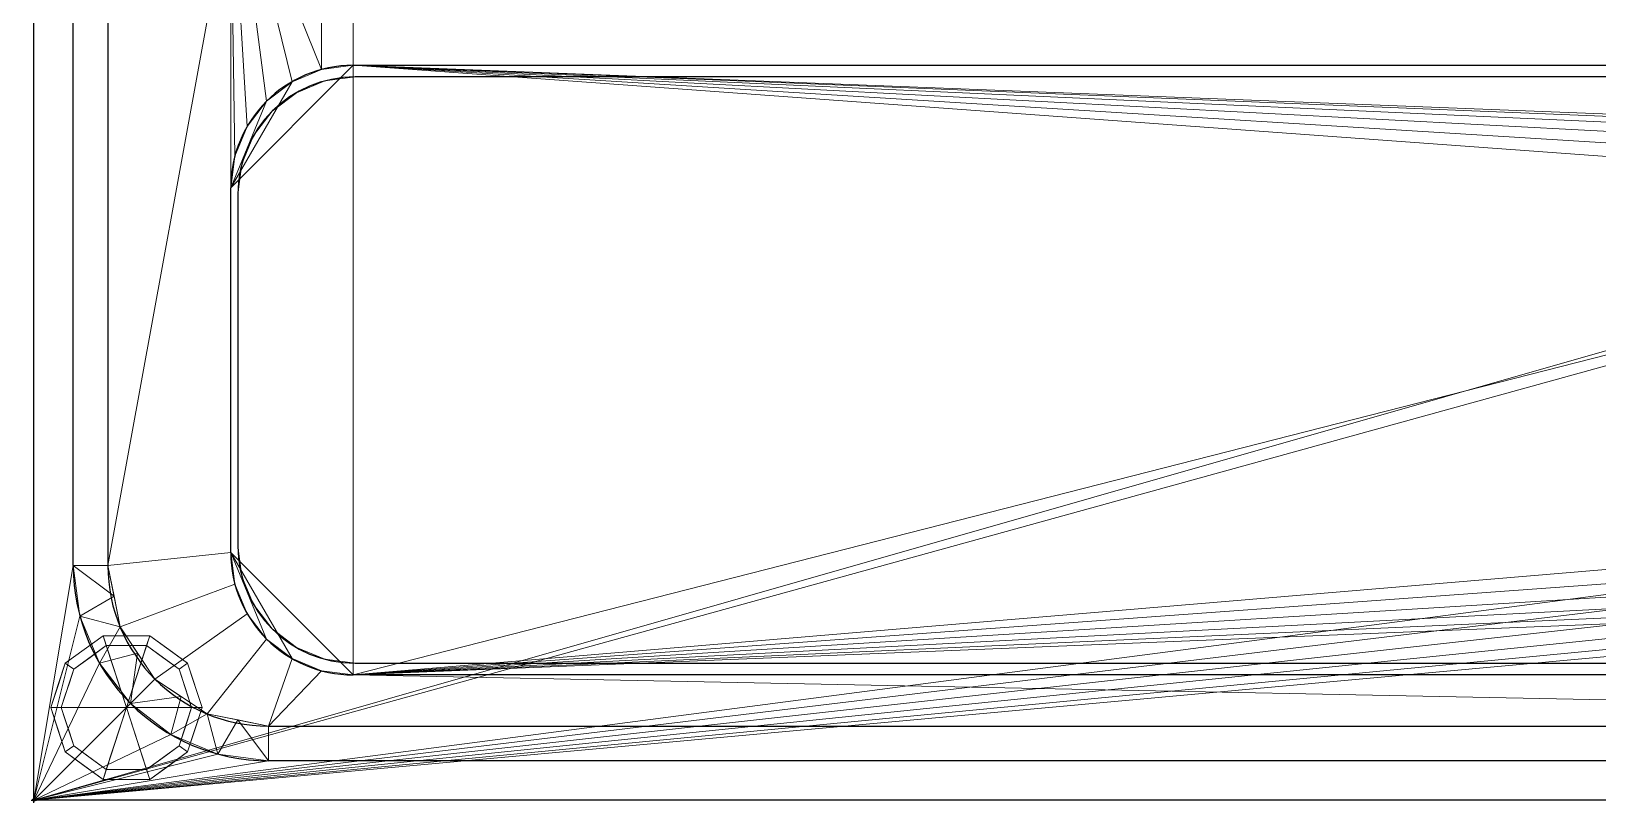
# Model space of a CAD drawing. Header units: millimetres. Extents: x -1 to 1201, y -701 to 1.
# Drawn here: x -1 to 600, y -701 to -405 of the extents above; entities that cross this region are included whole.
import ezdxf

# ---------------------------------------------------------------- set-up
doc = ezdxf.new("R2010")
doc.units = ezdxf.units.MM
doc.header["$PDMODE"] = 34
for name, color, linetype in [('IQ_200_2D', 1, 'Continuous'), ('IQ_200_3D', 1, 'Continuous'), ('IQ_204_2D', 7, 'Continuous'), ('IQ_INS_3D', 3, 'Continuous'), ('IQ_WHITE_3D', 7, 'Continuous')]:
    doc.layers.add(name, color=color, linetype=linetype)

msp = doc.modelspace()

# ---------------------------------------------------------------- linework, layer by layer
at = {"layer": 'IQ_200_2D', "linetype": 'Continuous'}
for p, q in [((0, -700), (0, 0)), ((1200, -700), (0, -700))]:
    msp.add_line(p, q, dxfattribs=at)
at = {"layer": 'IQ_200_3D', "lineweight": 18}
for points, invisible_edges in [([(78.25, -467.5, 870), (123.25, -422.5, 870), (78.25, -602.5, 870)], 3), ([(123.25, -422.5, 870), (806.25, -647.5, 870), (123.25, -647.5, 870), (78.25, -602.5, 870)], 13), ([(806.25, -647.5, 870), (123.25, -422.5, 870), (806.25, -422.5, 870), (808.25, -424.5, 870)], 13), ([(100.75, -641.47, 870), (84.28, -625, 870), (79.78, -614.15, 870), (78.25, -602.5, 870)], 9), ([(123.25, -647.5, 870), (111.6, -645.97, 870), (100.75, -641.47, 870), (78.25, -602.5, 870)], 12)]:
    msp.add_3dface(points, dxfattribs=dict(at, invisible_edges=invisible_edges))
at = {"layer": 'IQ_204_2D'}
for p, q in [((15.11, -610), (15.11, -110)), ((28.39, -110), (28.39, -610)), ((122.5, -418.03), (1077.5, -418.03)), ((806.25, -422.5), (123.25, -422.5)), ((75.53, -605), (75.53, -465)), ((78.25, -467.5), (78.25, -602.5)), ((123.25, -647.5), (806.25, -647.5)), ((1077.5, -651.97), (122.5, -651.97)), ((90, -671.61), (1110, -671.61)), ((1110, -684.89), (90, -684.89))]:
    msp.add_line(p, q, dxfattribs=at)
for centre, radius, start, end in [((122.5, -465), 46.97, 90, 180), ((123.25, -467.5), 45, 90, 180), ((122.5, -605), 46.97, 180, 270), ((123.25, -602.5), 45, 180, 270), ((90, -610), 74.89, 180, 270), ((90, -610), 61.61, 180, 270)]:
    msp.add_arc(centre, radius, start, end, dxfattribs=at)
at = {"layer": 'IQ_INS_3D'}
msp.add_point((0, -700), dxfattribs=at)
at = {"layer": 'IQ_WHITE_3D', "lineweight": 18}
for points, invisible_edges in [([(123.25, -647.5, 895), (806.25, -647.5, 895), (123.25, -422.5, 895), (78.25, -602.5, 895)], 14), ([(123.25, -422.5, 895), (84.28, -445, 895), (79.78, -455.85, 895), (78.25, -467.5, 895)], 9), ([(78.25, -602.5, 895), (123.25, -422.5, 895), (78.25, -467.5, 895)], 3), ([(78.25, -467.5, 870), (100.75, -428.53, 870), (111.6, -424.03, 870), (123.25, -422.5, 870)], 9), ([(84.28, -445, 895), (123.25, -422.5, 895), (111.6, -424.03, 895)], 13), ([(84.28, -445, 895), (111.6, -424.03, 895), (100.75, -428.53, 895), (91.43, -435.68, 895)], 1), ([(111.6, -424.03, 870), (100.75, -428.53, 870), (100.75, -428.53, 895), (111.6, -424.03, 895)], 10), ([(123.25, -422.5, 870), (111.6, -424.03, 870), (111.6, -424.03, 895), (123.25, -422.5, 895)], 2), ([(806.25, -422.5, 895), (123.25, -422.5, 895), (806.25, -647.5, 895)], 14), ([(84.28, -445, 870), (91.43, -435.68, 870), (100.75, -428.53, 870), (78.25, -467.5, 870)], 12), ([(91.43, -435.68, 895), (100.75, -428.53, 895), (100.75, -428.53, 870), (91.43, -435.68, 870)], 10), ([(91.43, -435.68, 870), (84.28, -445, 870), (84.28, -445, 895), (91.43, -435.68, 895)], 10), ([(78.25, -467.5, 870), (79.78, -455.85, 870), (84.28, -445, 870)], 12), ([(84.28, -445, 870), (79.78, -455.85, 870), (79.78, -455.85, 895), (84.28, -445, 895)], 10), ([(78.25, -467.5, 895), (79.78, -455.85, 895), (79.78, -455.85, 870), (78.25, -467.5, 870)], 2), ([(78.25, -602.5, 895), (100.75, -641.47, 895), (111.6, -645.97, 895), (123.25, -647.5, 895)], 9), ([(100.75, -641.47, 895), (78.25, -602.5, 895), (79.78, -614.15, 895)], 13), ([(78.25, -602.5, 870), (79.78, -614.15, 870), (79.78, -614.15, 895), (78.25, -602.5, 895)], 2), ([(84.28, -625, 895), (91.43, -634.32, 895), (100.75, -641.47, 895), (79.78, -614.15, 895)], 4), ([(79.78, -614.15, 870), (84.28, -625, 870), (84.28, -625, 895), (79.78, -614.15, 895)], 10), ([(91.43, -634.32, 870), (84.28, -625, 870), (100.75, -641.47, 870)], 2), ([(91.43, -634.32, 895), (84.28, -625, 895), (84.28, -625, 870), (91.43, -634.32, 870)], 10), ([(91.43, -634.32, 870), (100.75, -641.47, 870), (100.75, -641.47, 895), (91.43, -634.32, 895)], 10), ([(100.75, -641.47, 870), (111.6, -645.97, 870), (111.6, -645.97, 895), (100.75, -641.47, 895)], 10), ([(123.25, -647.5, 895), (111.6, -645.97, 895), (111.6, -645.97, 870), (123.25, -647.5, 870)], 2)]:
    msp.add_3dface(points, dxfattribs=dict(at, invisible_edges=invisible_edges))
for points in [[(806.25, -422.5, 895), (806.25, -422.5, 870), (123.25, -422.5, 870), (123.25, -422.5, 895)], [(78.25, -467.5, 895), (78.25, -467.5, 870), (78.25, -602.5, 870), (78.25, -602.5, 895)], [(123.25, -647.5, 895), (123.25, -647.5, 870), (806.25, -647.5, 870), (806.25, -647.5, 895)]]:
    msp.add_3dface(points, dxfattribs=at)

# ---------------------------------------------------------------- meshes
at = {"layer": 'IQ_200_3D', "lineweight": 18}
mesh = msp.add_polyface(dxfattribs=at)
corners = [(1200, 0, 850), (1200, -700, 850), (0, -700, 850), (0, 0, 850), (810.5, -594, 850), (811.56, -602.02, 850), (814.65, -609.5, 850), (819.58, -615.92, 850), (826, -620.85, 850), (833.48, -623.94, 850), (841.5, -625, 850), (1059.5, -625, 850), (1067.52, -623.94, 850), (1075, -620.85, 850), (1081.42, -615.92, 850), (1086.35, -609.5, 850), (1089.44, -602.02, 850), (1090.5, -594, 850), (1090.5, -476, 850), (1089.44, -467.98, 850), (1086.35, -460.5, 850), (1081.42, -454.08, 850), (1075, -449.15, 850), (1067.52, -446.06, 850), (1059.5, -445, 850), (841.5, -445, 850), (833.48, -446.06, 850), (826, -449.15, 850), (819.58, -454.08, 850), (814.65, -460.5, 850), (811.56, -467.98, 850), (810.5, -476, 850)]
mesh.append_faces([[corners[k] for k in face] for face in [(29, 3, 28), (6, 2, 5), (4, 2, 31), (23, 0, 22), (13, 1, 12), (15, 1, 14), (11, 1, 10)]], dxfattribs={"vtx0": -1, "vtx1": -1})
mesh.append_faces([[corners[k] for k in face] for face in [(3, 29, 30, 2), (2, 30, 31), (0, 25, 26), (2, 6, 7), (2, 9, 10, 1), (0, 20, 21), (1, 18, 19), (1, 15, 16)]], dxfattribs={"vtx0": -1, "vtx2": -1})
mesh.append_faces([[corners[k] for k in face] for face in [(27, 28, 3), (4, 5, 2), (7, 8, 2), (8, 9, 2), (23, 24, 0), (21, 22, 0), (24, 25, 0), (13, 14, 1), (11, 12, 1), (16, 17, 1), (17, 18, 1)]], dxfattribs={"vtx1": -1, "vtx2": -1})
mesh.append_faces([[corners[k] for k in face] for face in [(26, 27, 3, 0), (19, 20, 0, 1)]], dxfattribs={"vtx1": -1, "vtx3": -1})
mesh = msp.add_polyface(dxfattribs=at)
corners = [(0, -13, 1000), (0, 0, 1000), (0, 0, 850), (0, -700, 850), (0, -700, 900), (0, -23, 900), (0, -20.41, 900.34), (0, -18, 901.34), (0, -15.93, 902.93), (0, -14.34, 905), (0, -13.34, 907.41), (0, -13, 910)]
mesh.append_faces([[corners[k] for k in face] for face in [(6, 2, 5), (11, 2, 10)]], dxfattribs={"vtx0": -1, "vtx1": -1})
mesh.append_faces([[corners[k] for k in face] for face in [(2, 6, 7), (2, 7, 8)]], dxfattribs={"vtx0": -1, "vtx2": -1})
mesh.append_faces([[corners[k] for k in face] for face in [(9, 10, 2), (8, 9, 2)]], dxfattribs={"vtx1": -1, "vtx2": -1})
mesh.append_faces([[corners[k] for k in face] for face in [(3, 4, 5, 2)]], dxfattribs={"vtx2": -1})
mesh.append_faces([[corners[k] for k in face] for face in [(11, 0, 1, 2)]], dxfattribs={"vtx3": -1})
mesh = msp.add_polyface(dxfattribs=at)
corners = [(1200, -700, 900), (1200, -23, 900), (0, -23, 900), (0, -700, 900), (90, -35.11, 900), (1110, -35.11, 900), (1129.38, -37.66, 900), (1147.44, -45.15, 900), (1162.95, -57.05, 900), (1174.85, -72.56, 900), (1182.34, -90.62, 900), (1184.89, -110, 900), (1184.89, -610, 900), (1182.34, -629.38, 900), (1174.85, -647.44, 900), (1162.95, -662.95, 900), (1147.44, -674.85, 900), (1129.38, -682.34, 900), (1110, -684.89, 900), (90, -684.89, 900), (70.62, -682.34, 900), (52.56, -674.85, 900), (37.05, -662.95, 900), (25.15, -647.44, 900), (17.66, -629.38, 900), (15.11, -610, 900), (15.11, -110, 900), (17.66, -90.62, 900), (25.15, -72.56, 900), (37.05, -57.05, 900), (52.56, -45.15, 900), (70.62, -37.66, 900)]
mesh.append_faces([[corners[k] for k in face] for face in [(9, 1, 8), (14, 0, 13), (31, 2, 30), (28, 2, 27), (21, 3, 20), (23, 3, 22)]], dxfattribs={"vtx0": -1, "vtx1": -1})
mesh.append_faces([[corners[k] for k in face] for face in [(1, 9, 10), (1, 11, 12, 0), (0, 14, 15), (0, 18, 19, 3), (2, 28, 29), (3, 23, 24)]], dxfattribs={"vtx0": -1, "vtx2": -1})
mesh.append_faces([[corners[k] for k in face] for face in [(10, 11, 1), (5, 6, 1), (7, 8, 1), (6, 7, 1), (12, 13, 0), (15, 16, 0), (17, 18, 0), (16, 17, 0), (31, 4, 2), (29, 30, 2), (26, 27, 2), (21, 22, 3), (19, 20, 3), (24, 25, 3)]], dxfattribs={"vtx1": -1, "vtx2": -1})
mesh.append_faces([[corners[k] for k in face] for face in [(4, 5, 1, 2), (25, 26, 2, 3)]], dxfattribs={"vtx1": -1, "vtx3": -1})
mesh = msp.add_polyface(dxfattribs=at)
corners = [(1110, -48.39, 890), (90, -48.39, 890), (66.42, -53.08, 890), (46.44, -66.44, 890), (33.08, -86.42, 890), (28.39, -110, 890), (28.39, -610, 890), (33.08, -633.58, 890), (46.44, -653.56, 890), (66.42, -666.92, 890), (90, -671.61, 890), (1110, -671.61, 890), (1133.58, -666.92, 890), (1153.56, -653.56, 890), (1166.92, -633.58, 890), (1171.61, -610, 890), (1171.61, -110, 890), (1166.92, -86.42, 890), (1153.56, -66.44, 890), (1133.58, -53.08, 890), (122.5, -418.03, 890), (1077.5, -418.03, 890), (1089.66, -419.63, 890), (1100.98, -424.33, 890), (1110.71, -431.79, 890), (1118.17, -441.52, 890), (1122.87, -452.84, 890), (1124.47, -465, 890), (1124.47, -605, 890), (1122.87, -617.16, 890), (1118.17, -628.48, 890), (1110.71, -638.21, 890), (1100.98, -645.67, 890), (1089.66, -650.37, 890), (1077.5, -651.97, 890), (122.5, -651.97, 890), (110.34, -650.37, 890), (99.02, -645.67, 890), (89.29, -638.21, 890), (81.83, -628.48, 890), (77.13, -617.16, 890), (75.53, -605, 890), (75.53, -465, 890), (77.13, -452.84, 890), (81.83, -441.52, 890), (89.29, -431.79, 890), (99.02, -424.33, 890), (110.34, -419.63, 890), (122.5, -68.03, 890), (1077.5, -68.03, 890), (1089.66, -69.63, 890), (1100.98, -74.33, 890), (1110.71, -81.79, 890), (1118.17, -91.52, 890), (1122.87, -102.84, 890), (1124.47, -115, 890), (1124.47, -351, 890), (1122.87, -363.16, 890), (1118.17, -374.48, 890), (1110.71, -384.21, 890), (1100.98, -391.67, 890), (1089.66, -396.37, 890), (1077.5, -397.97, 890), (122.5, -397.97, 890), (110.34, -396.37, 890), (99.02, -391.67, 890), (89.29, -384.21, 890), (81.83, -374.48, 890), (77.13, -363.16, 890), (75.53, -351, 890), (75.53, -115, 890), (77.13, -102.84, 890), (81.83, -91.52, 890), (89.29, -81.79, 890), (99.02, -74.33, 890), (110.34, -69.63, 890)]
mesh.append_faces([[corners[k] for k in face] for face in [(65, 47, 64), (75, 1, 74), (71, 5, 70), (73, 2, 72)]], dxfattribs={"vtx0": -1, "vtx1": -1})
mesh.append_faces([[corners[k] for k in face] for face in [(15, 28, 29, 14), (11, 32, 33), (16, 55, 56, 15), (54, 17, 18, 53), (53, 18, 19, 52), (52, 19, 0, 51), (0, 50, 51), (10, 37, 38, 9), (64, 47, 20, 63), (8, 39, 40, 7), (39, 8, 9, 38), (69, 42, 43), (3, 71, 72, 2)]], dxfattribs={"vtx0": -1, "vtx2": -1})
mesh.append_faces([[corners[k] for k in face] for face in [(6, 41, 42, 69)]], dxfattribs={"vtx0": -1, "vtx2": -1, "vtx3": -1})
mesh.append_faces([[corners[k] for k in face] for face in [(11, 33, 34, 35), (1, 75, 48, 49), (71, 3, 4, 5)]], dxfattribs={"vtx0": -1, "vtx3": -1})
mesh.append_faces([[corners[k] for k in face] for face in [(36, 37, 10)]], dxfattribs={"vtx1": -1, "vtx2": -1})
mesh.append_faces([[corners[k] for k in face] for face in [(27, 28, 15, 56)]], dxfattribs={"vtx1": -1, "vtx2": -1, "vtx3": -1})
mesh.append_faces([[corners[k] for k in face] for face in [(13, 14, 29, 30), (12, 13, 30, 31), (26, 27, 56, 57), (31, 32, 11, 12), (24, 25, 58, 59), (21, 22, 61, 62), (22, 23, 60, 61), (23, 24, 59, 60), (25, 26, 57, 58), (54, 55, 16, 17), (49, 50, 0, 1), (20, 21, 62, 63), (35, 36, 10, 11), (45, 46, 66, 67), (46, 47, 65, 66), (6, 7, 40, 41), (43, 44, 68, 69), (44, 45, 67, 68), (73, 74, 1, 2), (69, 70, 5, 6)]], dxfattribs={"vtx1": -1, "vtx3": -1})
mesh = msp.add_polyface(dxfattribs=at)
corners = [(28.39, -110, 890), (15.11, -110, 900), (15.11, -610, 900), (28.39, -610, 890)]
mesh.append_faces([[corners[k] for k in face] for face in [(0, 1, 2, 3)]])
mesh = msp.add_polyface(dxfattribs=at)
corners = [(1077.5, -418.03, 870), (122.5, -418.03, 870), (110.34, -419.63, 870), (99.02, -424.33, 870), (89.29, -431.79, 870), (81.83, -441.52, 870), (77.13, -452.84, 870), (75.53, -465, 870), (75.53, -605, 870), (77.13, -617.16, 870), (81.83, -628.48, 870), (89.29, -638.21, 870), (99.02, -645.67, 870), (110.34, -650.37, 870), (122.5, -651.97, 870), (1077.5, -651.97, 870), (1089.66, -650.37, 870), (1100.98, -645.67, 870), (1110.71, -638.21, 870), (1118.17, -628.48, 870), (1122.87, -617.16, 870), (1124.47, -605, 870), (1124.47, -465, 870), (1122.87, -452.84, 870), (1118.17, -441.52, 870), (1110.71, -431.79, 870), (1100.98, -424.33, 870), (1089.66, -419.63, 870), (811.5, -594, 870), (811.5, -476, 870), (812.52, -468.23, 870), (815.52, -460.99, 870), (820.3, -454.78, 870), (826.51, -450.01, 870), (833.75, -447.02, 870), (841.5, -446, 870), (1059.5, -446, 870), (1067.25, -447.02, 870), (1074.49, -450.01, 870), (1080.7, -454.78, 870), (1085.48, -460.99, 870), (1088.48, -468.23, 870), (1089.5, -476, 870), (1089.5, -594, 870), (1088.48, -601.76, 870), (1085.47, -609.01, 870), (1080.7, -615.23, 870), (1074.49, -619.99, 870), (1067.25, -622.98, 870), (1059.5, -624, 870), (841.5, -624, 870), (833.75, -622.98, 870), (826.51, -619.99, 870), (820.3, -615.22, 870), (815.52, -609.01, 870), (812.52, -601.77, 870)]
mesh.append_faces([[corners[k] for k in face] for face in [(7, 4, 5, 6)]], dxfattribs={"vtx0": -1})
mesh.append_faces([[corners[k] for k in face] for face in [(41, 23, 40), (39, 27, 38), (47, 16, 46), (46, 18, 45), (45, 20, 44), (31, 1, 30), (33, 1, 32), (4, 7, 3), (54, 14, 53)]], dxfattribs={"vtx0": -1, "vtx1": -1})
mesh.append_faces([[corners[k] for k in face] for face in [(14, 1, 7, 8)]], dxfattribs={"vtx0": -1, "vtx1": -1, "vtx3": -1})
mesh.append_faces([[corners[k] for k in face] for face in [(22, 42, 43, 21), (0, 36, 37), (0, 37, 38, 27), (25, 39, 40), (44, 20, 21, 43), (15, 49, 50), (14, 28, 29)]], dxfattribs={"vtx0": -1, "vtx2": -1})
mesh.append_faces([[corners[k] for k in face] for face in [(39, 25, 26, 27), (7, 1, 2, 3)]], dxfattribs={"vtx0": -1, "vtx3": -1})
mesh.append_faces([[corners[k] for k in face] for face in [(24, 25, 40, 23), (19, 20, 45, 18), (17, 18, 46, 16), (48, 49, 15), (34, 35, 1), (33, 34, 1), (31, 32, 1), (55, 28, 14), (54, 55, 14), (52, 53, 14), (51, 52, 14), (13, 14, 8, 12), (11, 12, 8)]], dxfattribs={"vtx1": -1, "vtx2": -1})
mesh.append_faces([[corners[k] for k in face] for face in [(29, 30, 1, 14)]], dxfattribs={"vtx1": -1, "vtx2": -1, "vtx3": -1})
mesh.append_faces([[corners[k] for k in face] for face in [(41, 42, 22, 23), (35, 36, 0, 1), (47, 48, 15, 16), (50, 51, 14, 15)]], dxfattribs={"vtx1": -1, "vtx3": -1})
mesh.append_faces([[corners[k] for k in face] for face in [(8, 9, 10, 11)]], dxfattribs={"vtx3": -1})
mesh = msp.add_polyface(dxfattribs=at)
corners = [(122.5, -418.03, 890), (110.34, -419.63, 890), (99.02, -424.33, 890), (89.29, -431.79, 890), (81.83, -441.52, 890), (77.13, -452.84, 890), (75.53, -465, 890), (75.53, -465, 870), (77.13, -452.84, 870), (81.83, -441.52, 870), (89.29, -431.79, 870), (99.02, -424.33, 870), (110.34, -419.63, 870), (122.5, -418.03, 870)]
mesh.append_faces([[corners[k] for k in face] for face in [(1, 12, 13, 0)]], dxfattribs={"vtx0": -1})
mesh.append_faces([[corners[k] for k in face] for face in [(2, 11, 12, 1), (11, 2, 3, 10), (5, 8, 9, 4), (10, 3, 4, 9)]], dxfattribs={"vtx0": -1, "vtx2": -1})
mesh.append_faces([[corners[k] for k in face] for face in [(6, 7, 8, 5)]], dxfattribs={"vtx2": -1})
mesh = msp.add_polyface(dxfattribs=at)
corners = [(122.5, -418.03, 890), (122.5, -418.03, 870), (1077.5, -418.03, 870), (1077.5, -418.03, 890)]
mesh.append_faces([[corners[k] for k in face] for face in [(0, 1, 2, 3)]])
mesh = msp.add_polyface(dxfattribs=at)
corners = [(75.53, -605, 890), (75.53, -605, 870), (75.53, -465, 870), (75.53, -465, 890)]
mesh.append_faces([[corners[k] for k in face] for face in [(0, 1, 2, 3)]])
mesh = msp.add_polyface(dxfattribs=at)
corners = [(75.53, -605, 890), (77.13, -617.16, 890), (81.83, -628.48, 890), (89.29, -638.21, 890), (99.02, -645.67, 890), (110.34, -650.37, 890), (122.5, -651.97, 890), (122.5, -651.97, 870), (110.34, -650.37, 870), (99.02, -645.67, 870), (89.29, -638.21, 870), (81.83, -628.48, 870), (77.13, -617.16, 870), (75.53, -605, 870)]
mesh.append_faces([[corners[k] for k in face] for face in [(1, 12, 13, 0)]], dxfattribs={"vtx0": -1})
mesh.append_faces([[corners[k] for k in face] for face in [(2, 11, 12, 1), (11, 2, 3, 10), (5, 8, 9, 4), (10, 3, 4, 9)]], dxfattribs={"vtx0": -1, "vtx2": -1})
mesh.append_faces([[corners[k] for k in face] for face in [(6, 7, 8, 5)]], dxfattribs={"vtx2": -1})
mesh = msp.add_polyface(dxfattribs=at)
corners = [(90, -671.61, 890), (66.42, -666.92, 890), (46.44, -653.56, 890), (33.08, -633.58, 890), (28.39, -610, 890), (15.11, -610, 900), (17.66, -629.38, 900), (25.15, -647.44, 900), (37.05, -662.95, 900), (52.56, -674.85, 900), (70.62, -682.34, 900), (90, -684.89, 900), (30.74, -621.79, 890), (39.76, -643.57, 890), (56.43, -660.24, 890), (78.21, -669.26, 890)]
mesh.append_faces([[corners[k] for k in face] for face in [(15, 11, 0)]], dxfattribs={"vtx0": -1})
mesh.append_faces([[corners[k] for k in face] for face in [(6, 12, 5), (13, 8, 2), (8, 13, 7), (9, 14, 8), (2, 8, 14)]], dxfattribs={"vtx0": -1, "vtx1": -1})
mesh.append_faces([[corners[k] for k in face] for face in [(3, 6, 7), (6, 3, 12), (15, 10, 11), (9, 1, 14)]], dxfattribs={"vtx0": -1, "vtx2": -1})
mesh.append_faces([[corners[k] for k in face] for face in [(4, 5, 12)]], dxfattribs={"vtx1": -1})
mesh.append_faces([[corners[k] for k in face] for face in [(13, 3, 7), (15, 1, 10), (9, 10, 1)]], dxfattribs={"vtx1": -1, "vtx2": -1})
mesh = msp.add_polyface(dxfattribs=at)
corners = [(35.5, -664.5, 850), (64.5, -664.5, 850), (58.96, -647.45, 850), (44.46, -636.92, 850), (26.54, -636.92, 850), (12.04, -647.45, 850), (6.5, -664.5, 850)]
mesh.append_faces([[corners[k] for k in face] for face in [(0, 4, 5, 6)]], dxfattribs={"vtx0": -1})
mesh.append_faces([[corners[k] for k in face] for face in [(0, 3, 4)]], dxfattribs={"vtx0": -1, "vtx2": -1})
mesh.append_faces([[corners[k] for k in face] for face in [(0, 1, 2, 3)]], dxfattribs={"vtx3": -1})
mesh = msp.add_polyface(dxfattribs=at)
corners = [(6.5, -664.5, 850), (12.04, -647.45, 850), (26.54, -636.92, 850), (44.46, -636.92, 850), (58.96, -647.45, 850), (64.5, -664.5, 850), (64.5, -664.5, 75), (58.96, -647.45, 75), (44.46, -636.92, 75), (26.54, -636.92, 75), (12.04, -647.45, 75), (6.5, -664.5, 75), (61.51, -655.31, 850), (61.73, -655.98, 75), (51.71, -642.19, 850), (51.71, -642.19, 75), (35.5, -636.92, 850), (35.5, -636.92, 75), (19.29, -642.19, 850), (19.29, -642.19, 75), (9.49, -655.31, 850), (9.27, -655.98, 75)]
mesh.append_faces([[corners[k] for k in face] for face in [(13, 5, 6), (0, 21, 11)]], dxfattribs={"vtx0": -1})
mesh.append_faces([[corners[k] for k in face] for face in [(7, 12, 13), (5, 13, 12)]], dxfattribs={"vtx0": -1, "vtx1": -1})
mesh.append_faces([[corners[k] for k in face] for face in [(20, 10, 21), (14, 15, 8, 3), (4, 7, 15, 14), (7, 4, 12), (16, 17, 9, 2), (18, 19, 10, 1), (19, 18, 2, 9), (17, 16, 3, 8)]], dxfattribs={"vtx0": -1, "vtx2": -1})
mesh.append_faces([[corners[k] for k in face] for face in [(20, 1, 10), (0, 20, 21)]], dxfattribs={"vtx1": -1, "vtx2": -1})
mesh = msp.add_polyface(dxfattribs=at)
corners = [(6.5, -664.5, 75), (12.04, -647.45, 75), (26.54, -636.92, 75), (44.46, -636.92, 75), (58.96, -647.45, 75), (64.5, -664.5, 75), (60.5, -664.5, 75), (55.73, -649.81, 75), (43.23, -640.72, 75), (27.77, -640.72, 75), (15.27, -649.81, 75), (10.5, -664.5, 75)]
mesh.append_faces([[corners[k] for k in face] for face in [(10, 1, 2, 9)]], dxfattribs={"vtx0": -1, "vtx2": -1})
mesh.append_faces([[corners[k] for k in face] for face in [(6, 7, 4, 5)]], dxfattribs={"vtx1": -1})
mesh.append_faces([[corners[k] for k in face] for face in [(8, 9, 2, 3), (7, 8, 3, 4)]], dxfattribs={"vtx1": -1, "vtx3": -1})
mesh.append_faces([[corners[k] for k in face] for face in [(11, 0, 1, 10)]], dxfattribs={"vtx2": -1})
mesh = msp.add_polyface(dxfattribs=at)
corners = [(10.5, -664.5, 75), (15.27, -649.81, 75), (27.77, -640.72, 75), (43.23, -640.72, 75), (55.73, -649.81, 75), (60.5, -664.5, 75), (60.5, -664.5, 0), (55.73, -649.81, 0), (43.23, -640.72, 0), (27.77, -640.72, 0), (15.27, -649.81, 0), (10.5, -664.5, 0), (49.48, -645.26, 75), (49.48, -645.26, 0), (58.11, -657.15, 75), (58.11, -657.15, 0), (35.5, -640.72, 75), (35.5, -640.72, 0), (21.52, -645.26, 0), (21.52, -645.26, 75), (13.59, -655, 0), (12.89, -657.15, 75), (12.04, -659.75, 0)]
mesh.append_faces([[corners[k] for k in face] for face in [(15, 14, 5, 6)]], dxfattribs={"vtx0": -1})
mesh.append_faces([[corners[k] for k in face] for face in [(1, 20, 21), (21, 22, 0), (20, 1, 10)]], dxfattribs={"vtx0": -1, "vtx1": -1})
mesh.append_faces([[corners[k] for k in face] for face in [(14, 15, 7, 4), (21, 20, 22)]], dxfattribs={"vtx0": -1, "vtx2": -1})
mesh.append_faces([[corners[k] for k in face] for face in [(3, 12, 13, 8), (7, 13, 12, 4), (18, 10, 1, 19), (17, 9, 2, 16), (9, 18, 19, 2), (16, 3, 8, 17)]], dxfattribs={"vtx1": -1, "vtx3": -1})
mesh.append_faces([[corners[k] for k in face] for face in [(22, 11, 0)]], dxfattribs={"vtx2": -1})
mesh = msp.add_polyface(dxfattribs=at)
corners = [(10.5, -664.5, 0), (15.27, -649.81, 0), (27.77, -640.72, 0), (43.23, -640.72, 0), (55.73, -649.81, 0), (60.5, -664.5, 0), (35.5, -664.5, 0)]
mesh.append_faces([[corners[k] for k in face] for face in [(1, 2, 6, 0)]], dxfattribs={"vtx1": -1})
mesh.append_faces([[corners[k] for k in face] for face in [(2, 3, 6)]], dxfattribs={"vtx1": -1, "vtx2": -1})
mesh.append_faces([[corners[k] for k in face] for face in [(4, 5, 6, 3)]], dxfattribs={"vtx2": -1})
mesh = msp.add_polyface(dxfattribs=at)
corners = [(1077.5, -651.97, 890), (1077.5, -651.97, 870), (122.5, -651.97, 870), (122.5, -651.97, 890)]
mesh.append_faces([[corners[k] for k in face] for face in [(0, 1, 2, 3)]])
mesh = msp.add_polyface(dxfattribs=at)
corners = [(35.5, -664.5, 850), (6.5, -664.5, 850), (12.04, -681.55, 850), (26.54, -692.08, 850), (44.46, -692.08, 850), (58.96, -681.55, 850), (64.5, -664.5, 850)]
mesh.append_faces([[corners[k] for k in face] for face in [(0, 4, 5, 6)]], dxfattribs={"vtx0": -1})
mesh.append_faces([[corners[k] for k in face] for face in [(4, 0, 3)]], dxfattribs={"vtx0": -1, "vtx1": -1})
mesh.append_faces([[corners[k] for k in face] for face in [(0, 1, 2, 3)]], dxfattribs={"vtx3": -1})
mesh = msp.add_polyface(dxfattribs=at)
corners = [(64.5, -664.5, 850), (58.96, -681.55, 850), (44.46, -692.08, 850), (26.54, -692.08, 850), (12.04, -681.55, 850), (6.5, -664.5, 850), (6.5, -664.5, 75), (12.04, -681.55, 75), (26.54, -692.08, 75), (44.46, -692.08, 75), (58.96, -681.55, 75), (64.5, -664.5, 75), (9.49, -673.69, 75), (9.27, -673.02, 850), (19.29, -686.81, 850), (19.29, -686.81, 75), (35.5, -692.08, 850), (35.5, -692.08, 75), (51.71, -686.81, 850), (51.71, -686.81, 75), (61.51, -673.69, 850), (61.73, -673.02, 75)]
mesh.append_faces([[corners[k] for k in face] for face in [(6, 13, 5)]], dxfattribs={"vtx0": -1})
mesh.append_faces([[corners[k] for k in face] for face in [(7, 4, 12), (1, 10, 20)]], dxfattribs={"vtx0": -1, "vtx1": -1})
mesh.append_faces([[corners[k] for k in face] for face in [(14, 15, 8, 3), (4, 7, 15, 14), (12, 4, 13), (10, 1, 18, 19), (20, 10, 21), (2, 9, 19, 18), (9, 2, 16)]], dxfattribs={"vtx0": -1, "vtx2": -1})
mesh.append_faces([[corners[k] for k in face] for face in [(6, 12, 13), (0, 20, 21), (8, 17, 3)]], dxfattribs={"vtx1": -1, "vtx2": -1})
mesh.append_faces([[corners[k] for k in face] for face in [(17, 9, 16, 3)]], dxfattribs={"vtx1": -1, "vtx3": -1})
mesh.append_faces([[corners[k] for k in face] for face in [(21, 11, 0)]], dxfattribs={"vtx2": -1})
mesh = msp.add_polyface(dxfattribs=at)
corners = [(64.5, -664.5, 75), (58.96, -681.55, 75), (44.46, -692.08, 75), (26.54, -692.08, 75), (12.04, -681.55, 75), (6.5, -664.5, 75), (10.5, -664.5, 75), (15.27, -679.19, 75), (27.77, -688.28, 75), (43.23, -688.28, 75), (55.73, -679.19, 75), (60.5, -664.5, 75)]
mesh.append_faces([[corners[k] for k in face] for face in [(1, 10, 11, 0)]], dxfattribs={"vtx0": -1})
mesh.append_faces([[corners[k] for k in face] for face in [(3, 8, 9, 2), (2, 9, 10, 1)]], dxfattribs={"vtx0": -1, "vtx2": -1})
mesh.append_faces([[corners[k] for k in face] for face in [(3, 4, 7, 8)]], dxfattribs={"vtx1": -1, "vtx3": -1})
mesh.append_faces([[corners[k] for k in face] for face in [(4, 5, 6, 7)]], dxfattribs={"vtx3": -1})
mesh = msp.add_polyface(dxfattribs=at)
corners = [(60.5, -664.5, 75), (55.73, -679.19, 75), (43.23, -688.28, 75), (27.77, -688.28, 75), (15.27, -679.19, 75), (10.5, -664.5, 75), (10.5, -664.5, 0), (15.27, -679.19, 0), (27.77, -688.28, 0), (43.23, -688.28, 0), (55.73, -679.19, 0), (60.5, -664.5, 0), (13.59, -674, 75), (12.89, -671.85, 0), (21.52, -683.74, 0), (21.52, -683.74, 75), (35.5, -688.28, 75), (35.5, -688.28, 0), (49.48, -683.74, 0), (49.48, -683.74, 75), (57.41, -674, 0), (58.11, -671.85, 75), (12.04, -669.25, 75), (58.96, -669.25, 0)]
mesh.append_faces([[corners[k] for k in face] for face in [(7, 12, 13), (21, 23, 0), (1, 20, 21), (20, 1, 10)]], dxfattribs={"vtx0": -1, "vtx1": -1})
mesh.append_faces([[corners[k] for k in face] for face in [(13, 12, 22), (7, 4, 12), (21, 20, 23)]], dxfattribs={"vtx0": -1, "vtx2": -1})
mesh.append_faces([[corners[k] for k in face] for face in [(6, 13, 22)]], dxfattribs={"vtx1": -1, "vtx2": -1})
mesh.append_faces([[corners[k] for k in face] for face in [(15, 4, 7, 14), (3, 15, 14, 8), (17, 9, 2, 16), (19, 2, 9, 18), (18, 10, 1, 19), (16, 3, 8, 17)]], dxfattribs={"vtx1": -1, "vtx3": -1})
mesh.append_faces([[corners[k] for k in face] for face in [(22, 5, 6), (23, 11, 0)]], dxfattribs={"vtx2": -1})
mesh = msp.add_polyface(dxfattribs=at)
corners = [(60.5, -664.5, 0), (55.73, -679.19, 0), (43.23, -688.28, 0), (27.77, -688.28, 0), (15.27, -679.19, 0), (10.5, -664.5, 0), (35.5, -664.5, 0)]
mesh.append_faces([[corners[k] for k in face] for face in [(3, 6, 2)]], dxfattribs={"vtx0": -1, "vtx1": -1})
mesh.append_faces([[corners[k] for k in face] for face in [(1, 2, 6, 0)]], dxfattribs={"vtx1": -1})
mesh.append_faces([[corners[k] for k in face] for face in [(4, 5, 6, 3)]], dxfattribs={"vtx2": -1})
mesh = msp.add_polyface(dxfattribs=at)
corners = [(90, -671.61, 890), (90, -684.89, 900), (1110, -684.89, 900), (1110, -671.61, 890)]
mesh.append_faces([[corners[k] for k in face] for face in [(0, 1, 2, 3)]])
mesh = msp.add_polyface(dxfattribs=at)
corners = [(1200, -700, 900), (0, -700, 900), (0, -700, 850), (1200, -700, 850)]
mesh.append_faces([[corners[k] for k in face] for face in [(0, 1, 2, 3)]])

doc.saveas('drawing.dxf')
